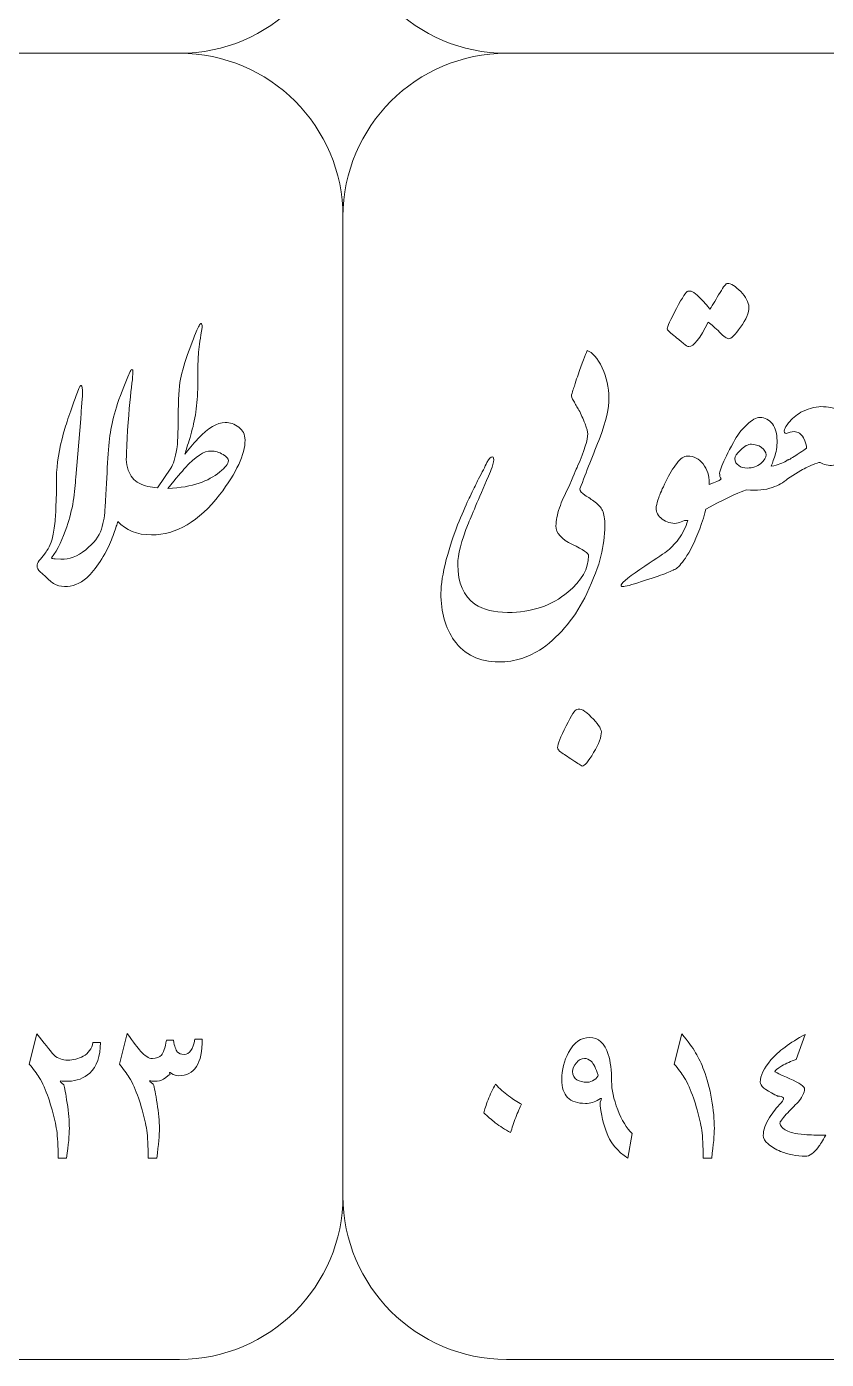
# Model space of a CAD drawing. Header units: millimetres. Extents: x 62 to 462, y 96 to 456.
# Drawn here: x 197.47 to 209.7, y 236.3 to 256.71 of the extents above; entities that cross this region are included whole.
import ezdxf

# ---------------------------------------------------------------- set-up
doc = ezdxf.new("R2010")
doc.units = ezdxf.units.MM
doc.header["$MEASUREMENT"] = 0
doc.layers.add('Layer 1', color=7, linetype='Continuous')

msp = doc.modelspace()

# ---------------------------------------------------------------- linework, layer by layer
at = {"layer": 'Layer 1', "color": 250, "lineweight": 18}
for points, knots in [([(184.8067, 276.3033), (184.8067, 276.3033), (199.8067, 276.3033), (199.8067, 276.3033), (201.1837, 276.3033), (202.3067, 275.1803), (202.3067, 273.8033), (202.3067, 273.8033), (202.3067, 258.8033), (202.3067, 258.8033), (202.3067, 257.4264), (201.1837, 256.3033), (199.8067, 256.3033), (199.8067, 256.3033), (184.8067, 256.3033), (184.8067, 256.3033), (183.4298, 256.3033), (182.3067, 257.4264), (182.3067, 258.8033), (182.3067, 258.8033), (182.3067, 273.8033), (182.3067, 273.8033), (182.3067, 275.1803), (183.4298, 276.3033), (184.8067, 276.3033)], [0, 0, 0, 0, 0.125, 0.125, 0.125, 0.25, 0.25, 0.25, 0.375, 0.375, 0.375, 0.5, 0.5, 0.5, 0.625, 0.625, 0.625, 0.75, 0.75, 0.75, 0.875, 0.875, 0.875, 1, 1, 1, 1]), ([(204.8067, 276.3033), (204.8067, 276.3033), (219.8067, 276.3033), (219.8067, 276.3033), (221.1837, 276.3033), (222.3067, 275.1803), (222.3067, 273.8033), (222.3067, 273.8033), (222.3067, 258.8033), (222.3067, 258.8033), (222.3067, 257.4264), (221.1837, 256.3033), (219.8067, 256.3033), (219.8067, 256.3033), (204.8067, 256.3033), (204.8067, 256.3033), (203.4298, 256.3033), (202.3067, 257.4264), (202.3067, 258.8033), (202.3067, 258.8033), (202.3067, 273.8033), (202.3067, 273.8033), (202.3067, 275.1803), (203.4298, 276.3033), (204.8067, 276.3033)], [0, 0, 0, 0, 0.125, 0.125, 0.125, 0.25, 0.25, 0.25, 0.375, 0.375, 0.375, 0.5, 0.5, 0.5, 0.625, 0.625, 0.625, 0.75, 0.75, 0.75, 0.875, 0.875, 0.875, 1, 1, 1, 1]), ([(184.8067, 256.3033), (184.8067, 256.3033), (199.8067, 256.3033), (199.8067, 256.3033), (201.1837, 256.3033), (202.3067, 255.1803), (202.3067, 253.8033), (202.3067, 253.8033), (202.3067, 238.8033), (202.3067, 238.8033), (202.3067, 237.4264), (201.1837, 236.3033), (199.8067, 236.3033), (199.8067, 236.3033), (184.8067, 236.3033), (184.8067, 236.3033), (183.4298, 236.3033), (182.3067, 237.4264), (182.3067, 238.8033), (182.3067, 238.8033), (182.3067, 253.8033), (182.3067, 253.8033), (182.3067, 255.1803), (183.4298, 256.3033), (184.8067, 256.3033)], [0, 0, 0, 0, 0.125, 0.125, 0.125, 0.25, 0.25, 0.25, 0.375, 0.375, 0.375, 0.5, 0.5, 0.5, 0.625, 0.625, 0.625, 0.75, 0.75, 0.75, 0.875, 0.875, 0.875, 1, 1, 1, 1]), ([(204.8067, 256.3033), (204.8067, 256.3033), (219.8067, 256.3033), (219.8067, 256.3033), (221.1837, 256.3033), (222.3067, 255.1803), (222.3067, 253.8033), (222.3067, 253.8033), (222.3067, 238.8033), (222.3067, 238.8033), (222.3067, 237.4264), (221.1837, 236.3033), (219.8067, 236.3033), (219.8067, 236.3033), (204.8067, 236.3033), (204.8067, 236.3033), (203.4298, 236.3033), (202.3067, 237.4264), (202.3067, 238.8033), (202.3067, 238.8033), (202.3067, 253.8033), (202.3067, 253.8033), (202.3067, 255.1803), (203.4298, 256.3033), (204.8067, 256.3033)], [0, 0, 0, 0, 0.125, 0.125, 0.125, 0.25, 0.25, 0.25, 0.375, 0.375, 0.375, 0.5, 0.5, 0.5, 0.625, 0.625, 0.625, 0.75, 0.75, 0.75, 0.875, 0.875, 0.875, 1, 1, 1, 1]), ([(207.2684, 252.0841), (207.2684, 252.1147), (207.3154, 252.217), (207.4095, 252.3945), (207.5036, 252.5709), (207.5612, 252.6591), (207.5812, 252.6591), (207.62, 252.6756), (207.6776, 252.6474), (207.7517, 252.5756), (207.827, 252.5027), (207.8834, 252.4392), (207.9222, 252.3839), (207.9681, 252.4592), (208.0198, 252.545), (208.0763, 252.6391), (208.1327, 252.7332), (208.1692, 252.7802), (208.188, 252.7802), (208.2456, 252.7802), (208.3138, 252.7379), (208.3926, 252.6544), (208.4726, 252.5709), (208.5137, 252.4921), (208.5184, 252.418), (208.5184, 252.331), (208.4761, 252.2275), (208.3914, 252.1088), (208.3079, 251.9912), (208.2479, 251.9324), (208.208, 251.9324), (208.1833, 251.9324), (208.1374, 251.9665), (208.0704, 252.0323), (208.0045, 252.0994), (207.9457, 252.1511), (207.8952, 252.1876), (207.7705, 251.9371), (207.6717, 251.8124), (207.5988, 251.8124), (207.58, 251.8124), (207.5542, 251.8266), (207.5189, 251.8571), (207.4871, 251.8842), (207.4377, 251.9253), (207.3695, 251.9806), (207.3013, 252.0359), (207.2684, 252.07), (207.2684, 252.0841)], [0, 0, 0, 0, 0.0625, 0.0625, 0.0625, 0.125, 0.125, 0.125, 0.1875, 0.1875, 0.1875, 0.25, 0.25, 0.25, 0.3125, 0.3125, 0.3125, 0.375, 0.375, 0.375, 0.4375, 0.4375, 0.4375, 0.5, 0.5, 0.5, 0.5625, 0.5625, 0.5625, 0.625, 0.625, 0.625, 0.6875, 0.6875, 0.6875, 0.75, 0.75, 0.75, 0.8125, 0.8125, 0.8125, 0.875, 0.875, 0.875, 0.9375, 0.9375, 0.9375, 1, 1, 1, 1]), ([(198.9892, 250.0833), (198.9943, 250.0275), (199.0045, 249.9738), (199.0195, 249.9216), (199.0501, 249.8275), (199.1065, 249.7593), (199.1889, 249.7193), (199.2712, 249.6793), (199.3641, 249.6558), (199.4676, 249.6487), (199.4676, 249.6487), (199.6745, 249.9521), (199.6745, 249.9521), (199.7086, 250.0098), (199.7392, 250.1074), (199.7639, 250.2449), (199.7756, 250.3202), (199.7827, 250.4872), (199.7851, 250.7424), (199.7874, 250.9987), (199.798, 251.1892), (199.8192, 251.3127), (199.8427, 251.4279), (199.8874, 251.5761), (199.9532, 251.7584), (200.0202, 251.9418), (200.0614, 252.0476), (200.0755, 252.0759), (200.0908, 252.1041), (200.1026, 252.1276), (200.112, 252.1464), (200.1237, 252.1652), (200.1343, 252.1687), (200.1425, 252.1582), (200.1519, 252.1476), (200.1543, 252.1299), (200.1496, 252.1041), (200.1249, 251.95), (200.1073, 251.8254), (200.0979, 251.7278), (200.0896, 251.6302), (200.0849, 251.5373), (200.0861, 251.4491), (200.0873, 251.3609), (200.0861, 251.2468), (200.0814, 251.1069), (200.0767, 250.967), (200.0626, 250.8376), (200.0391, 250.72), (200.0167, 250.6012), (199.9885, 250.4872), (199.9532, 250.3755), (199.9191, 250.2649), (199.8956, 250.1944), (199.885, 250.1638), (199.9403, 250.2332), (200.0073, 250.312), (200.0884, 250.4025), (200.2413, 250.5683), (200.3812, 250.6506), (200.5047, 250.6506), (200.58, 250.6506), (200.6494, 250.6259), (200.7117, 250.5777), (200.7752, 250.5319), (200.8081, 250.4672), (200.8081, 250.3813), (200.8081, 250.1603), (200.6776, 249.8816), (200.4189, 249.5429), (200.1014, 249.1337), (199.7545, 248.9291), (199.3782, 248.9291), (199.1515, 248.9291), (198.9798, 248.9978), (198.8622, 249.1361), (198.8537, 249.1085), (198.8454, 249.0834), (198.8372, 249.0608), (198.8172, 248.9926), (198.7878, 248.9115), (198.749, 248.8186), (198.7114, 248.7257), (198.6585, 248.6269), (198.5915, 248.5234), (198.5233, 248.4199), (198.4551, 248.3364), (198.3857, 248.2718), (198.2787, 248.1789), (198.1646, 248.1342), (198.0447, 248.1365), (197.9835, 248.1389), (197.9271, 248.1553), (197.8765, 248.1859), (197.8283, 248.2177), (197.7836, 248.2576), (197.7425, 248.3035), (197.7048, 248.3329), (197.6825, 248.3529), (197.6731, 248.3611), (197.6413, 248.3917), (197.6249, 248.4223), (197.6249, 248.454), (197.6249, 248.4775), (197.6366, 248.5046), (197.659, 248.534), (197.6825, 248.5634), (197.7083, 248.5975), (197.7389, 248.6339), (197.7519, 248.6516), (197.7707, 248.6798), (197.793, 248.7163), (197.8165, 248.7527), (197.8365, 248.8021), (197.8542, 248.8632), (197.8706, 248.9232), (197.8859, 249.0032), (197.8965, 249.102), (197.9059, 249.2007), (197.9118, 249.2866), (197.9141, 249.3571), (197.9141, 249.3571), (197.9212, 249.5712), (197.9212, 249.5712), (197.9235, 249.6441), (197.9235, 249.7217), (197.9212, 249.8016), (197.9259, 250.0133), (197.9623, 250.2426), (198.0317, 250.4907), (198.0799, 250.6589), (198.1564, 250.8847), (198.2622, 251.1692), (198.2693, 251.1881), (198.2763, 251.1998), (198.2834, 251.2069), (198.2893, 251.2139), (198.2951, 251.2174), (198.2998, 251.2174), (198.3163, 251.2151), (198.3234, 251.1716), (198.321, 251.0869), (198.3187, 251.0458), (198.314, 250.9787), (198.3069, 250.887), (198.2998, 250.7929), (198.2951, 250.733), (198.2928, 250.7083), (198.2928, 250.7083), (198.2175, 249.8122), (198.2175, 249.8122), (198.2128, 249.704), (198.1999, 249.5817), (198.1799, 249.443), (198.1564, 249.3101), (198.1235, 249.1807), (198.0799, 249.0537), (198.02, 248.868), (197.9424, 248.708), (197.8483, 248.5751), (197.853, 248.5657), (197.8718, 248.561), (197.9036, 248.561), (197.9036, 248.561), (197.9906, 248.5575), (197.9906, 248.5575), (198.1164, 248.5528), (198.2422, 248.601), (198.3692, 248.701), (198.495, 248.8009), (198.5762, 248.9068), (198.6103, 249.0173), (198.6444, 249.129), (198.6632, 249.2407), (198.6656, 249.3536), (198.6808, 249.6135), (198.6938, 249.8393), (198.7032, 250.0309), (198.7126, 250.2226), (198.7267, 250.3778), (198.7467, 250.4978), (198.7655, 250.6166), (198.7973, 250.7471), (198.8408, 250.887), (198.8843, 251.0269), (198.9537, 251.208), (199.0477, 251.4315), (199.0618, 251.4538), (199.0736, 251.4632), (199.0854, 251.4585), (199.0971, 251.4538), (199.0924, 251.3644), (199.0701, 251.1881), (199.0477, 251.0128), (199.0254, 250.753), (199.003, 250.4084), (199.0007, 250.3188), (198.9961, 250.2108), (198.9892, 250.0833)], [0, 0, 0, 0, 0.0151515, 0.0151515, 0.0151515, 0.030303, 0.030303, 0.030303, 0.0454545, 0.0454545, 0.0454545, 0.0606061, 0.0606061, 0.0606061, 0.0757576, 0.0757576, 0.0757576, 0.0909091, 0.0909091, 0.0909091, 0.1060606, 0.1060606, 0.1060606, 0.1212121, 0.1212121, 0.1212121, 0.1363636, 0.1363636, 0.1363636, 0.1515152, 0.1515152, 0.1515152, 0.1666667, 0.1666667, 0.1666667, 0.1818182, 0.1818182, 0.1818182, 0.1969697, 0.1969697, 0.1969697, 0.2121212, 0.2121212, 0.2121212, 0.2272727, 0.2272727, 0.2272727, 0.2424242, 0.2424242, 0.2424242, 0.2575758, 0.2575758, 0.2575758, 0.2727273, 0.2727273, 0.2727273, 0.2878788, 0.2878788, 0.2878788, 0.3030303, 0.3030303, 0.3030303, 0.3181818, 0.3181818, 0.3181818, 0.3333333, 0.3333333, 0.3333333, 0.3484848, 0.3484848, 0.3484848, 0.3636364, 0.3636364, 0.3636364, 0.3787879, 0.3787879, 0.3787879, 0.3939394, 0.3939394, 0.3939394, 0.4090909, 0.4090909, 0.4090909, 0.4242424, 0.4242424, 0.4242424, 0.4393939, 0.4393939, 0.4393939, 0.4545455, 0.4545455, 0.4545455, 0.469697, 0.469697, 0.469697, 0.4848485, 0.4848485, 0.4848485, 0.5, 0.5, 0.5, 0.5151515, 0.5151515, 0.5151515, 0.530303, 0.530303, 0.530303, 0.5454545, 0.5454545, 0.5454545, 0.5606061, 0.5606061, 0.5606061, 0.5757576, 0.5757576, 0.5757576, 0.5909091, 0.5909091, 0.5909091, 0.6060606, 0.6060606, 0.6060606, 0.6212121, 0.6212121, 0.6212121, 0.6363636, 0.6363636, 0.6363636, 0.6515152, 0.6515152, 0.6515152, 0.6666667, 0.6666667, 0.6666667, 0.6818182, 0.6818182, 0.6818182, 0.6969697, 0.6969697, 0.6969697, 0.7121212, 0.7121212, 0.7121212, 0.7272727, 0.7272727, 0.7272727, 0.7424242, 0.7424242, 0.7424242, 0.7575758, 0.7575758, 0.7575758, 0.7727273, 0.7727273, 0.7727273, 0.7878788, 0.7878788, 0.7878788, 0.8030303, 0.8030303, 0.8030303, 0.8181818, 0.8181818, 0.8181818, 0.8333333, 0.8333333, 0.8333333, 0.8484848, 0.8484848, 0.8484848, 0.8636364, 0.8636364, 0.8636364, 0.8787879, 0.8787879, 0.8787879, 0.8939394, 0.8939394, 0.8939394, 0.9090909, 0.9090909, 0.9090909, 0.9242424, 0.9242424, 0.9242424, 0.9393939, 0.9393939, 0.9393939, 0.9545455, 0.9545455, 0.9545455, 0.969697, 0.969697, 0.969697, 0.9848485, 0.9848485, 0.9848485, 1, 1, 1, 1]), ([(206.0655, 248.6092), (206.0655, 248.6481), (205.9831, 248.7057), (205.8173, 248.7809), (205.6492, 248.8597), (205.5657, 248.955), (205.5657, 249.0679), (205.5657, 249.1478), (205.5833, 249.2395), (205.6198, 249.3418), (205.6551, 249.443), (205.6974, 249.5406), (205.748, 249.6323), (205.748, 249.6323), (205.7492, 249.6344), (205.7492, 249.6344), (205.7492, 249.6344), (205.7491, 249.6347), (205.7491, 249.6347), (205.8267, 249.8181), (205.8761, 249.9345), (205.8973, 249.9827), (206.0008, 250.2238), (206.0525, 250.3884), (206.0525, 250.4755), (206.0525, 250.5049), (206.0384, 250.5566), (206.0102, 250.6307), (205.9784, 250.7106), (205.9478, 250.7812), (205.9173, 250.84), (205.9043, 250.8635), (205.8902, 250.8859), (205.8761, 250.9094), (205.862, 250.9329), (205.8502, 250.9552), (205.8385, 250.9788), (205.8103, 251.0199), (205.7997, 251.0517), (205.8044, 251.0752), (205.8244, 251.1387), (205.8432, 251.1963), (205.8596, 251.2469), (205.8749, 251.2974), (205.8902, 251.3409), (205.9043, 251.3774), (205.9655, 251.562), (206.0125, 251.6855), (206.0454, 251.7502), (206.1231, 251.7243), (206.1995, 251.6373), (206.2724, 251.4879), (206.3418, 251.3386), (206.3759, 251.1857), (206.3759, 251.0305), (206.3759, 250.8694), (206.3312, 250.6671), (206.2418, 250.4237), (206.1889, 250.2932), (206.136, 250.1615), (206.0842, 250.0286), (206.0325, 249.8969), (205.9819, 249.7652), (205.9314, 249.6347), (205.9314, 249.6347), (205.9311, 249.6341), (205.9311, 249.6341), (205.9311, 249.6341), (205.9314, 249.6323), (205.9314, 249.6323), (205.9314, 249.6006), (205.9573, 249.5676), (206.009, 249.5359), (206.0607, 249.5041), (206.1125, 249.4688), (206.1654, 249.4312), (206.2183, 249.3924), (206.256, 249.3501), (206.2795, 249.3019), (206.3018, 249.249), (206.3136, 249.1713), (206.3136, 249.0679), (206.3136, 248.9162), (206.2936, 248.7609), (206.2548, 248.6022), (206.216, 248.4481), (206.1431, 248.2576), (206.0372, 248.0307), (205.8702, 247.6791), (205.6433, 247.3992), (205.3552, 247.1899), (205.2505, 247.1229), (205.1471, 247.0723), (205.0459, 247.0382), (204.9354, 247.0018), (204.8166, 246.9829), (204.6908, 246.9829), (204.3945, 246.9829), (204.1675, 247.0935), (204.0088, 247.3134), (203.8735, 247.5015), (203.8053, 247.7438), (203.8053, 248.0377), (203.8053, 248.1683), (203.8324, 248.3388), (203.8876, 248.5505), (203.9429, 248.7551), (204.0005, 248.9315), (204.0605, 249.0808), (204.1252, 249.2348), (204.1793, 249.3654), (204.2251, 249.47), (204.2392, 249.4959), (204.2592, 249.5347), (204.2839, 249.5864), (204.3098, 249.637), (204.3415, 249.7052), (204.3804, 249.7875), (204.4086, 249.8381), (204.4333, 249.8839), (204.4544, 249.9251), (204.4768, 249.9663), (204.4944, 250.0039), (204.5085, 250.0356), (204.5426, 250.098), (204.5685, 250.1274), (204.5873, 250.125), (204.6132, 250.1203), (204.6191, 250.0944), (204.6085, 250.0462), (204.5967, 249.9886), (204.5814, 249.9392), (204.5638, 249.8981), (204.4003, 249.5206), (204.2875, 249.2584), (204.2251, 249.109), (204.1181, 248.835), (204.064, 248.6245), (204.064, 248.4752), (204.064, 248.1918), (204.151, 247.9907), (204.3251, 247.8684), (204.4544, 247.7837), (204.6202, 247.7414), (204.8249, 247.7414), (205.1929, 247.7414), (205.4998, 247.8449), (205.748, 248.0507), (205.9596, 248.2282), (206.0655, 248.414), (206.0655, 248.6092)], [0, 0, 0, 0, 0.02, 0.02, 0.02, 0.04, 0.04, 0.04, 0.06, 0.06, 0.06, 0.08, 0.08, 0.08, 0.1, 0.1, 0.1, 0.12, 0.12, 0.12, 0.14, 0.14, 0.14, 0.16, 0.16, 0.16, 0.18, 0.18, 0.18, 0.2, 0.2, 0.2, 0.22, 0.22, 0.22, 0.24, 0.24, 0.24, 0.26, 0.26, 0.26, 0.28, 0.28, 0.28, 0.3, 0.3, 0.3, 0.32, 0.32, 0.32, 0.34, 0.34, 0.34, 0.36, 0.36, 0.36, 0.38, 0.38, 0.38, 0.4, 0.4, 0.4, 0.42, 0.42, 0.42, 0.44, 0.44, 0.44, 0.46, 0.46, 0.46, 0.48, 0.48, 0.48, 0.5, 0.5, 0.5, 0.52, 0.52, 0.52, 0.54, 0.54, 0.54, 0.56, 0.56, 0.56, 0.58, 0.58, 0.58, 0.6, 0.6, 0.6, 0.62, 0.62, 0.62, 0.64, 0.64, 0.64, 0.66, 0.66, 0.66, 0.68, 0.68, 0.68, 0.7, 0.7, 0.7, 0.72, 0.72, 0.72, 0.74, 0.74, 0.74, 0.76, 0.76, 0.76, 0.78, 0.78, 0.78, 0.8, 0.8, 0.8, 0.82, 0.82, 0.82, 0.84, 0.84, 0.84, 0.86, 0.86, 0.86, 0.88, 0.88, 0.88, 0.9, 0.9, 0.9, 0.92, 0.92, 0.92, 0.94, 0.94, 0.94, 0.96, 0.96, 0.96, 0.98, 0.98, 0.98, 1, 1, 1, 1]), ([(210.1965, 250.4343), (210.2517, 250.4731), (210.2988, 250.5213), (210.3376, 250.5789), (210.3787, 250.6366), (210.3999, 250.6942), (210.3999, 250.7518), (210.3999, 250.7518), (210.3999, 250.9788), (210.3999, 250.9788), (210.3999, 251.034), (210.4093, 251.0952), (210.427, 251.161), (210.4599, 251.2527), (210.4928, 251.3374), (210.5269, 251.4127), (210.5269, 251.4127), (210.668, 251.7537), (210.668, 251.7537), (210.6704, 251.7702), (210.6821, 251.789), (210.7033, 251.809), (210.7127, 251.809), (210.7162, 251.7854), (210.7162, 251.7372), (210.7162, 251.7372), (210.7104, 251.4926), (210.7104, 251.4926), (210.7104, 251.4926), (210.6962, 251.1963), (210.6962, 251.1963), (210.6962, 251.0928), (210.6751, 250.9752), (210.6339, 250.8447), (210.5951, 250.713), (210.5445, 250.5978), (210.4822, 250.4966), (210.3885, 250.3432), (210.2937, 250.2259), (210.1976, 250.146), (210.1976, 250.146), (210.1965, 250.1438), (210.1965, 250.1438), (210.1412, 250.1074), (210.0789, 250.0756), (210.0107, 250.0498), (209.9413, 250.0227), (209.8743, 250.0051), (209.8108, 249.9957), (209.7755, 249.9886), (209.739, 249.991), (209.7002, 250.0004), (209.6614, 250.011), (209.6308, 250.0227), (209.6108, 250.0368), (209.5826, 250.0368), (209.5438, 250.0251), (209.4933, 250.0027), (209.445, 249.9816), (209.3851, 249.9522), (209.3145, 249.9134), (209.3145, 249.9134), (209.1111, 249.7852), (209.1111, 249.7852), (209.1111, 249.7852), (209.1108, 249.7861), (209.1108, 249.7861), (209.0462, 249.7286), (208.9686, 249.6851), (208.8771, 249.6558), (208.7736, 249.6158), (208.6431, 249.6041), (208.4843, 249.617), (208.4514, 249.617), (208.3044, 249.5523), (208.0398, 249.4206), (208.0398, 249.4206), (207.8581, 249.3204), (207.8581, 249.3204), (207.8581, 249.3204), (207.8446, 249.2678), (207.8446, 249.2678), (207.8305, 249.2101), (207.8129, 249.1549), (207.7952, 249.1043), (207.7141, 248.8821), (207.64, 248.7174), (207.5706, 248.6116), (207.5024, 248.5058), (207.4483, 248.4411), (207.4095, 248.4152), (207.3696, 248.3905), (207.3119, 248.3635), (207.2331, 248.3341), (207.1555, 248.3059), (207.0368, 248.2659), (206.8768, 248.2141), (206.7169, 248.1624), (206.6228, 248.1365), (206.5923, 248.1365), (206.5746, 248.1365), (206.5652, 248.1412), (206.5652, 248.1506), (206.5464, 248.1753), (206.6417, 248.2588), (206.851, 248.3988), (207.0603, 248.5387), (207.1955, 248.6304), (207.2555, 248.6739), (207.3166, 248.7174), (207.379, 248.7809), (207.4413, 248.8656), (207.5048, 248.9491), (207.5518, 249.0443), (207.5812, 249.149), (207.5495, 249.1537), (207.5165, 249.1478), (207.4836, 249.1302), (207.4495, 249.1137), (207.4166, 249.1043), (207.3848, 249.1043), (207.3002, 249.1067), (207.2284, 249.1349), (207.1708, 249.1878), (207.1144, 249.2395), (207.0897, 249.2983), (207.0991, 249.363), (207.1085, 249.4018), (207.1214, 249.4477), (207.1391, 249.4994), (207.1555, 249.5512), (207.192, 249.6335), (207.2473, 249.7452), (207.3025, 249.8581), (207.3578, 249.951), (207.4142, 250.0239), (207.4707, 250.098), (207.5259, 250.1344), (207.5812, 250.1344), (207.6753, 250.1344), (207.7541, 250.0944), (207.8176, 250.0145), (207.8811, 249.9333), (207.9117, 249.8369), (207.9117, 249.7252), (207.9117, 249.7252), (207.9115, 249.7016), (207.9115, 249.7016), (207.9115, 249.7016), (207.9763, 249.724), (207.9763, 249.724), (208.0527, 249.7522), (208.0916, 249.7722), (208.0916, 249.7863), (208.0774, 249.8098), (208.0704, 249.8381), (208.0704, 249.8722), (208.0751, 249.9027), (208.0868, 249.9404), (208.1057, 249.9862), (208.1374, 250.0709), (208.1962, 250.1908), (208.2809, 250.3449), (208.3338, 250.446), (208.4008, 250.5354), (208.4843, 250.613), (208.5666, 250.6894), (208.6337, 250.7271), (208.6842, 250.7271), (208.7642, 250.7271), (208.83, 250.693), (208.8806, 250.6271), (208.9265, 250.5624), (208.9488, 250.4778), (208.9488, 250.3719), (208.9488, 250.2779), (208.9359, 250.1932), (208.91, 250.1191), (208.8829, 250.0439), (208.8665, 249.998), (208.8594, 249.9792), (208.8594, 249.9792), (208.9006, 249.9862), (208.9006, 249.9862), (208.99, 250.0086), (209.0605, 250.0391), (209.1111, 250.0756), (209.1111, 250.0756), (209.1132, 250.072), (209.1132, 250.072), (209.1543, 250.0933), (209.2123, 250.1282), (209.2863, 250.178), (209.3028, 250.1874), (209.3404, 250.2144), (209.4004, 250.2579), (209.4004, 250.2944), (209.3839, 250.3473), (209.3521, 250.4167), (209.318, 250.479), (209.271, 250.5096), (209.211, 250.5096), (209.1722, 250.5096), (209.1322, 250.5002), (209.0899, 250.4813), (209.0605, 250.4813), (209.0511, 250.5013), (209.0629, 250.5401), (209.0723, 250.5684), (209.0923, 250.6025), (209.1252, 250.6436), (209.1758, 250.7083), (209.2381, 250.7624), (209.3145, 250.8059), (209.3627, 250.8318), (209.4121, 250.8506), (209.4627, 250.8647), (209.525, 250.8835), (209.5767, 250.8929), (209.6214, 250.8929), (209.7261, 250.8929), (209.8249, 250.8741), (209.9178, 250.8376), (210.0048, 250.8035), (210.0483, 250.7436), (210.0483, 250.6577), (210.0483, 250.6283), (210.0377, 250.5919), (210.0177, 250.5484), (210.006, 250.5225), (209.9954, 250.499), (209.9848, 250.479), (209.9742, 250.4578), (209.9554, 250.4237), (209.9272, 250.3755), (209.9436, 250.3614), (209.9824, 250.3602), (210.0448, 250.3696), (210.1071, 250.3802), (210.1576, 250.4014), (210.1965, 250.4343)], [0, 0, 0, 0, 0.0125, 0.0125, 0.0125, 0.025, 0.025, 0.025, 0.0375, 0.0375, 0.0375, 0.05, 0.05, 0.05, 0.0625, 0.0625, 0.0625, 0.075, 0.075, 0.075, 0.0875, 0.0875, 0.0875, 0.1, 0.1, 0.1, 0.1125, 0.1125, 0.1125, 0.125, 0.125, 0.125, 0.1375, 0.1375, 0.1375, 0.15, 0.15, 0.15, 0.1625, 0.1625, 0.1625, 0.175, 0.175, 0.175, 0.1875, 0.1875, 0.1875, 0.2, 0.2, 0.2, 0.2125, 0.2125, 0.2125, 0.225, 0.225, 0.225, 0.2375, 0.2375, 0.2375, 0.25, 0.25, 0.25, 0.2625, 0.2625, 0.2625, 0.275, 0.275, 0.275, 0.2875, 0.2875, 0.2875, 0.3, 0.3, 0.3, 0.3125, 0.3125, 0.3125, 0.325, 0.325, 0.325, 0.3375, 0.3375, 0.3375, 0.35, 0.35, 0.35, 0.3625, 0.3625, 0.3625, 0.375, 0.375, 0.375, 0.3875, 0.3875, 0.3875, 0.4, 0.4, 0.4, 0.4125, 0.4125, 0.4125, 0.425, 0.425, 0.425, 0.4375, 0.4375, 0.4375, 0.45, 0.45, 0.45, 0.4625, 0.4625, 0.4625, 0.475, 0.475, 0.475, 0.4875, 0.4875, 0.4875, 0.5, 0.5, 0.5, 0.5125, 0.5125, 0.5125, 0.525, 0.525, 0.525, 0.5375, 0.5375, 0.5375, 0.55, 0.55, 0.55, 0.5625, 0.5625, 0.5625, 0.575, 0.575, 0.575, 0.5875, 0.5875, 0.5875, 0.6, 0.6, 0.6, 0.6125, 0.6125, 0.6125, 0.625, 0.625, 0.625, 0.6375, 0.6375, 0.6375, 0.65, 0.65, 0.65, 0.6625, 0.6625, 0.6625, 0.675, 0.675, 0.675, 0.6875, 0.6875, 0.6875, 0.7, 0.7, 0.7, 0.7125, 0.7125, 0.7125, 0.725, 0.725, 0.725, 0.7375, 0.7375, 0.7375, 0.75, 0.75, 0.75, 0.7625, 0.7625, 0.7625, 0.775, 0.775, 0.775, 0.7875, 0.7875, 0.7875, 0.8, 0.8, 0.8, 0.8125, 0.8125, 0.8125, 0.825, 0.825, 0.825, 0.8375, 0.8375, 0.8375, 0.85, 0.85, 0.85, 0.8625, 0.8625, 0.8625, 0.875, 0.875, 0.875, 0.8875, 0.8875, 0.8875, 0.9, 0.9, 0.9, 0.9125, 0.9125, 0.9125, 0.925, 0.925, 0.925, 0.9375, 0.9375, 0.9375, 0.95, 0.95, 0.95, 0.9625, 0.9625, 0.9625, 0.975, 0.975, 0.975, 0.9875, 0.9875, 0.9875, 1, 1, 1, 1]), ([(200.5529, 250.0638), (200.5529, 250.0932), (200.5259, 250.125), (200.4706, 250.1603), (200.4106, 250.1944), (200.3507, 250.212), (200.2907, 250.212), (200.1813, 250.2167), (200.0473, 250.1297), (199.8921, 249.9533), (199.845, 249.9051), (199.7568, 249.8004), (199.6263, 249.6393), (199.8192, 249.6487), (199.9779, 249.6758), (200.1037, 249.7193), (200.2284, 249.7628), (200.3342, 249.8204), (200.4189, 249.891), (200.5082, 249.9627), (200.5529, 250.0203), (200.5529, 250.0638)], [0, 0, 0, 0, 0.1428571, 0.1428571, 0.1428571, 0.2857143, 0.2857143, 0.2857143, 0.4285714, 0.4285714, 0.4285714, 0.5714286, 0.5714286, 0.5714286, 0.7142857, 0.7142857, 0.7142857, 0.8571429, 0.8571429, 0.8571429, 1, 1, 1, 1]), ([(208.7806, 250.1556), (208.7806, 250.1944), (208.7571, 250.232), (208.7113, 250.2685), (208.6607, 250.3014), (208.609, 250.3167), (208.556, 250.3167), (208.5055, 250.3167), (208.4514, 250.2884), (208.3949, 250.2308), (208.3326, 250.1756), (208.302, 250.132), (208.302, 250.1003), (208.302, 250.0497), (208.322, 250.0121), (208.3632, 249.9898), (208.3985, 249.9639), (208.4408, 249.9521), (208.4914, 249.9521), (208.576, 249.9521), (208.6466, 249.9756), (208.7007, 250.0239), (208.7536, 250.0721), (208.7806, 250.1156), (208.7806, 250.1556)], [0, 0, 0, 0, 0.125, 0.125, 0.125, 0.25, 0.25, 0.25, 0.375, 0.375, 0.375, 0.5, 0.5, 0.5, 0.625, 0.625, 0.625, 0.75, 0.75, 0.75, 0.875, 0.875, 0.875, 1, 1, 1, 1]), ([(205.5904, 245.673), (205.5904, 245.6483), (205.608, 245.6236), (205.6421, 245.6013), (205.6809, 245.573), (205.7409, 245.533), (205.8232, 245.479), (205.9043, 245.4249), (205.9525, 245.3943), (205.9655, 245.3872), (206.0031, 245.3872), (206.0607, 245.4566), (206.1419, 245.5942), (206.2218, 245.7318), (206.2618, 245.8376), (206.2618, 245.9105), (206.2548, 245.9658), (206.203, 246.0422), (206.1066, 246.1398), (206.0102, 246.2374), (205.9373, 246.2762), (205.8867, 246.2551), (205.8608, 246.2551), (205.8056, 246.1716), (205.7197, 246.0022), (205.6339, 245.8329), (205.5904, 245.7235), (205.5904, 245.673)], [0, 0, 0, 0, 0.1111111, 0.1111111, 0.1111111, 0.2222222, 0.2222222, 0.2222222, 0.3333333, 0.3333333, 0.3333333, 0.4444444, 0.4444444, 0.4444444, 0.5555556, 0.5555556, 0.5555556, 0.6666667, 0.6666667, 0.6666667, 0.7777778, 0.7777778, 0.7777778, 0.8888889, 0.8888889, 0.8888889, 1, 1, 1, 1])]:
    msp.add_open_spline(points, degree=3, knots=knots, dxfattribs=at)
at = {"layer": 'Layer 1', "color": 250, "lineweight": 9}
for points, knots in [([(198.0951, 240.8859), (198.1815, 240.8859), (198.2597, 240.9059), (198.3308, 240.9447), (198.4125, 240.9893), (198.4625, 241.0593), (198.4807, 241.1545), (198.4807, 241.1545), (198.5948, 241.1545), (198.5948, 241.1545), (198.5948, 240.9435), (198.5401, 240.7877), (198.4308, 240.6877), (198.3414, 240.6054), (198.2327, 240.5637), (198.1057, 240.5637), (198.1057, 240.5637), (198.0798, 240.5637), (198.0798, 240.5637), (198.0428, 240.5637), (198.0128, 240.5649), (197.9893, 240.5672), (197.9658, 240.5696), (197.981, 240.549), (198.0351, 240.5055), (198.0463, 240.4655), (198.0633, 240.3726), (198.0857, 240.2274), (198.108, 240.0822), (198.1192, 239.9523), (198.1192, 239.8388), (198.1192, 239.7436), (198.1057, 239.5925), (198.078, 239.3862), (198.078, 239.3862), (197.9469, 239.3862), (197.9469, 239.3862), (197.9469, 239.5696), (197.9399, 239.7107), (197.9258, 239.8089), (197.9111, 239.907), (197.8882, 240.0123), (197.8558, 240.1246), (197.82, 240.2486), (197.7788, 240.3668), (197.7318, 240.4779), (197.7088, 240.5296), (197.6842, 240.5766), (197.6577, 240.619), (197.6201, 240.6825), (197.5695, 240.7506), (197.506, 240.8241), (197.506, 240.8241), (197.6213, 241.2874), (197.6213, 241.2874), (197.7294, 241.1539), (197.817, 241.0452), (197.8852, 240.9599), (197.9446, 240.9106), (198.0145, 240.8859), (198.0951, 240.8859)], [0, 0, 0, 0, 0.05, 0.05, 0.05, 0.1, 0.1, 0.1, 0.15, 0.15, 0.15, 0.2, 0.2, 0.2, 0.25, 0.25, 0.25, 0.3, 0.3, 0.3, 0.35, 0.35, 0.35, 0.4, 0.4, 0.4, 0.45, 0.45, 0.45, 0.5, 0.5, 0.5, 0.55, 0.55, 0.55, 0.6, 0.6, 0.6, 0.65, 0.65, 0.65, 0.7, 0.7, 0.7, 0.75, 0.75, 0.75, 0.8, 0.8, 0.8, 0.85, 0.85, 0.85, 0.9, 0.9, 0.9, 0.95, 0.95, 0.95, 1, 1, 1, 1]), ([(199.8746, 240.974), (199.9605, 240.974), (200.0151, 241.0516), (200.0381, 241.2063), (200.0381, 241.2063), (200.1539, 241.2063), (200.1539, 241.2063), (200.1539, 240.833), (200.0328, 240.6466), (199.7918, 240.6466), (199.7541, 240.6466), (199.7183, 240.6584), (199.6842, 240.6819), (199.6507, 240.7054), (199.643, 240.7007), (199.663, 240.6672), (199.6642, 240.673), (199.6413, 240.6572), (199.5936, 240.619), (199.5513, 240.5837), (199.5084, 240.5655), (199.4649, 240.5655), (199.459, 240.5655), (199.452, 240.5655), (199.4431, 240.5649), (199.4343, 240.5643), (199.4243, 240.5637), (199.4132, 240.5637), (199.3926, 240.5637), (199.372, 240.5661), (199.352, 240.5702), (199.332, 240.5743), (199.3491, 240.5566), (199.4043, 240.5173), (199.4196, 240.4649), (199.4384, 240.3668), (199.462, 240.2227), (199.4855, 240.0793), (199.4972, 239.9511), (199.4972, 239.8388), (199.4972, 239.7436), (199.4837, 239.5925), (199.4561, 239.3862), (199.4561, 239.3862), (199.325, 239.3862), (199.325, 239.3862), (199.325, 239.5696), (199.3179, 239.7107), (199.3038, 239.8089), (199.2891, 239.907), (199.2662, 240.0123), (199.2339, 240.1246), (199.1986, 240.2486), (199.1568, 240.3668), (199.1098, 240.4779), (199.0869, 240.5296), (199.0622, 240.5766), (199.0357, 240.619), (198.9981, 240.6825), (198.9476, 240.7506), (198.8841, 240.8241), (198.8841, 240.8241), (199.0016, 241.2927), (199.0016, 241.2927), (199.1016, 241.1592), (199.1704, 241.0699), (199.208, 241.024), (199.2738, 240.9482), (199.3338, 240.91), (199.3891, 240.91), (199.452, 240.91), (199.4984, 240.9282), (199.5284, 240.9635), (199.5572, 240.9981), (199.5831, 241.0734), (199.606, 241.1892), (199.606, 241.1892), (199.713, 241.1892), (199.713, 241.1892), (199.7288, 241.0975), (199.7482, 241.0387), (199.7712, 241.0128), (199.7941, 240.987), (199.8288, 240.974), (199.8746, 240.974)], [0, 0, 0, 0, 0.0357143, 0.0357143, 0.0357143, 0.0714286, 0.0714286, 0.0714286, 0.1071429, 0.1071429, 0.1071429, 0.1428571, 0.1428571, 0.1428571, 0.1785714, 0.1785714, 0.1785714, 0.2142857, 0.2142857, 0.2142857, 0.25, 0.25, 0.25, 0.2857143, 0.2857143, 0.2857143, 0.3214286, 0.3214286, 0.3214286, 0.3571429, 0.3571429, 0.3571429, 0.3928571, 0.3928571, 0.3928571, 0.4285714, 0.4285714, 0.4285714, 0.4642857, 0.4642857, 0.4642857, 0.5, 0.5, 0.5, 0.5357143, 0.5357143, 0.5357143, 0.5714286, 0.5714286, 0.5714286, 0.6071429, 0.6071429, 0.6071429, 0.6428571, 0.6428571, 0.6428571, 0.6785714, 0.6785714, 0.6785714, 0.7142857, 0.7142857, 0.7142857, 0.75, 0.75, 0.75, 0.7857143, 0.7857143, 0.7857143, 0.8214286, 0.8214286, 0.8214286, 0.8571429, 0.8571429, 0.8571429, 0.8928571, 0.8928571, 0.8928571, 0.9285714, 0.9285714, 0.9285714, 0.9642857, 0.9642857, 0.9642857, 1, 1, 1, 1]), ([(206.7322, 239.7595), (206.7322, 239.7595), (206.667, 239.3844), (206.667, 239.3844), (206.5035, 239.4873), (206.3924, 239.6249), (206.3324, 239.7959), (206.2731, 239.967), (206.2431, 240.1151), (206.2431, 240.2404), (206.2754, 240.2997), (206.2678, 240.3139), (206.2207, 240.2815), (206.1602, 240.2427), (206.092, 240.2227), (206.0173, 240.2227), (205.8956, 240.2227), (205.8051, 240.2533), (205.7446, 240.3133), (205.684, 240.3738), (205.654, 240.4655), (205.654, 240.5884), (205.654, 240.736), (205.6893, 240.8747), (205.7593, 241.0034), (205.8427, 241.1557), (205.9497, 241.2321), (206.0797, 241.2321), (206.2149, 241.2321), (206.3101, 241.1457), (206.3654, 240.9723), (206.4001, 240.8629), (206.4171, 240.7271), (206.4171, 240.5637), (206.4171, 240.4344), (206.4483, 240.2886), (206.5112, 240.1263), (206.5735, 239.9646), (206.6476, 239.8424), (206.7322, 239.7595)], [0, 0, 0, 0, 0.0769231, 0.0769231, 0.0769231, 0.1538462, 0.1538462, 0.1538462, 0.2307692, 0.2307692, 0.2307692, 0.3076923, 0.3076923, 0.3076923, 0.3846154, 0.3846154, 0.3846154, 0.4615385, 0.4615385, 0.4615385, 0.5384615, 0.5384615, 0.5384615, 0.6153846, 0.6153846, 0.6153846, 0.6923077, 0.6923077, 0.6923077, 0.7692308, 0.7692308, 0.7692308, 0.8461538, 0.8461538, 0.8461538, 0.9230769, 0.9230769, 0.9230769, 1, 1, 1, 1]), ([(207.9897, 239.8388), (207.9897, 239.7436), (207.9762, 239.5925), (207.9486, 239.3862), (207.9486, 239.3862), (207.8175, 239.3862), (207.8175, 239.3862), (207.8175, 239.5696), (207.8104, 239.7107), (207.7963, 239.8089), (207.7816, 239.907), (207.7587, 240.0123), (207.7264, 240.1246), (207.6911, 240.2486), (207.6493, 240.3668), (207.6023, 240.4779), (207.5794, 240.5296), (207.5547, 240.5766), (207.5282, 240.619), (207.4906, 240.6825), (207.4401, 240.7506), (207.3766, 240.8241), (207.3766, 240.8241), (207.4924, 241.2856), (207.4924, 241.2856), (207.5853, 241.1745), (207.6552, 241.0781), (207.7028, 240.9981), (207.751, 240.9176), (207.7928, 240.8288), (207.8298, 240.7312), (207.8792, 240.6013), (207.918, 240.4538), (207.9468, 240.2892), (207.9756, 240.1246), (207.9897, 239.9746), (207.9897, 239.8388)], [0, 0, 0, 0, 0.0833333, 0.0833333, 0.0833333, 0.1666667, 0.1666667, 0.1666667, 0.25, 0.25, 0.25, 0.3333333, 0.3333333, 0.3333333, 0.4166667, 0.4166667, 0.4166667, 0.5, 0.5, 0.5, 0.5833333, 0.5833333, 0.5833333, 0.6666667, 0.6666667, 0.6666667, 0.75, 0.75, 0.75, 0.8333333, 0.8333333, 0.8333333, 0.9166667, 0.9166667, 0.9166667, 1, 1, 1, 1]), ([(209.6952, 239.7354), (209.6435, 239.646), (209.607, 239.5866), (209.5853, 239.5584), (209.5141, 239.4614), (209.4459, 239.4132), (209.3819, 239.4132), (209.3143, 239.4132), (209.2478, 239.4203), (209.1832, 239.4344), (209.1179, 239.4479), (209.0579, 239.4655), (209.0027, 239.4873), (208.9239, 239.5208), (208.8598, 239.559), (208.811, 239.6031), (208.7622, 239.6466), (208.7375, 239.6883), (208.7375, 239.7289), (208.7375, 239.8124), (208.7705, 239.9059), (208.8357, 240.0093), (208.8828, 240.0828), (208.9415, 240.1569), (209.0115, 240.2315), (209.0779, 240.3003), (209.0574, 240.335), (208.9498, 240.335), (208.9727, 240.3256), (208.9609, 240.3327), (208.9151, 240.3556), (208.7658, 240.4279), (208.6911, 240.4926), (208.6911, 240.5502), (208.6911, 240.6478), (208.7458, 240.7601), (208.8545, 240.8876), (208.9686, 241.0199), (209.1438, 241.151), (209.3801, 241.2803), (209.3801, 241.2803), (209.239, 240.8929), (209.239, 240.8929), (209.1632, 240.87), (209.0903, 240.8377), (209.0209, 240.7959), (208.9515, 240.7536), (208.9168, 240.726), (208.9168, 240.7118), (208.9168, 240.7019), (208.9927, 240.6642), (209.1444, 240.6002), (209.2954, 240.5361), (209.3713, 240.4814), (209.3713, 240.4367), (209.3713, 240.4179), (209.3601, 240.3867), (209.3378, 240.3427), (209.3154, 240.2986), (209.2943, 240.2668), (209.2749, 240.2468), (209.2131, 240.1828), (209.1514, 240.1193), (209.0909, 240.0558), (209.025, 239.9846), (208.9927, 239.9394), (208.9927, 239.92), (208.9927, 239.9006), (209.0033, 239.8788), (209.0256, 239.8559), (209.0609, 239.8183), (209.1167, 239.7895), (209.1926, 239.7701), (209.2325, 239.7595), (209.2931, 239.7512), (209.373, 239.7448), (209.4536, 239.7389), (209.5612, 239.7354), (209.6952, 239.7354)], [0, 0, 0, 0, 0.0384615, 0.0384615, 0.0384615, 0.0769231, 0.0769231, 0.0769231, 0.1153846, 0.1153846, 0.1153846, 0.1538462, 0.1538462, 0.1538462, 0.1923077, 0.1923077, 0.1923077, 0.2307692, 0.2307692, 0.2307692, 0.2692308, 0.2692308, 0.2692308, 0.3076923, 0.3076923, 0.3076923, 0.3461538, 0.3461538, 0.3461538, 0.3846154, 0.3846154, 0.3846154, 0.4230769, 0.4230769, 0.4230769, 0.4615385, 0.4615385, 0.4615385, 0.5, 0.5, 0.5, 0.5384615, 0.5384615, 0.5384615, 0.5769231, 0.5769231, 0.5769231, 0.6153846, 0.6153846, 0.6153846, 0.6538462, 0.6538462, 0.6538462, 0.6923077, 0.6923077, 0.6923077, 0.7307692, 0.7307692, 0.7307692, 0.7692308, 0.7692308, 0.7692308, 0.8076923, 0.8076923, 0.8076923, 0.8461538, 0.8461538, 0.8461538, 0.8846154, 0.8846154, 0.8846154, 0.9230769, 0.9230769, 0.9230769, 0.9615385, 0.9615385, 0.9615385, 1, 1, 1, 1]), ([(206.2119, 240.6572), (206.1767, 240.7601), (206.1402, 240.8306), (206.1038, 240.8671), (206.0738, 240.897), (206.0397, 240.9117), (206.0021, 240.9117), (205.9574, 240.9117), (205.9156, 240.8894), (205.878, 240.8447), (205.8404, 240.8), (205.821, 240.7559), (205.821, 240.7118), (205.821, 240.6525), (205.8427, 240.6096), (205.8868, 240.5831), (205.9256, 240.559), (205.9791, 240.5467), (206.0467, 240.5467), (206.0814, 240.5467), (206.1161, 240.559), (206.152, 240.5831), (206.1872, 240.6072), (206.2078, 240.6319), (206.2119, 240.6572)], [0, 0, 0, 0, 0.125, 0.125, 0.125, 0.25, 0.25, 0.25, 0.375, 0.375, 0.375, 0.5, 0.5, 0.5, 0.625, 0.625, 0.625, 0.75, 0.75, 0.75, 0.875, 0.875, 0.875, 1, 1, 1, 1]), ([(204.8721, 239.7771), (204.7857, 239.8218), (204.7075, 239.8718), (204.6375, 239.927), (204.5793, 239.9717), (204.5206, 240.0223), (204.4618, 240.0781), (204.4735, 240.1275), (204.4947, 240.1939), (204.5264, 240.2774), (204.5582, 240.3603), (204.5958, 240.4408), (204.6393, 240.5173), (204.7046, 240.4497), (204.7722, 240.3897), (204.8415, 240.3374), (204.9115, 240.285), (204.9768, 240.2427), (205.0391, 240.2092), (205.0114, 240.1598), (204.982, 240.0928), (204.9503, 240.0076), (204.9186, 239.9229), (204.8927, 239.8459), (204.8721, 239.7771)], [0, 0, 0, 0, 0.125, 0.125, 0.125, 0.25, 0.25, 0.25, 0.375, 0.375, 0.375, 0.5, 0.5, 0.5, 0.625, 0.625, 0.625, 0.75, 0.75, 0.75, 0.875, 0.875, 0.875, 1, 1, 1, 1])]:
    msp.add_open_spline(points, degree=3, knots=knots, dxfattribs=at)

doc.saveas('drawing.dxf')
